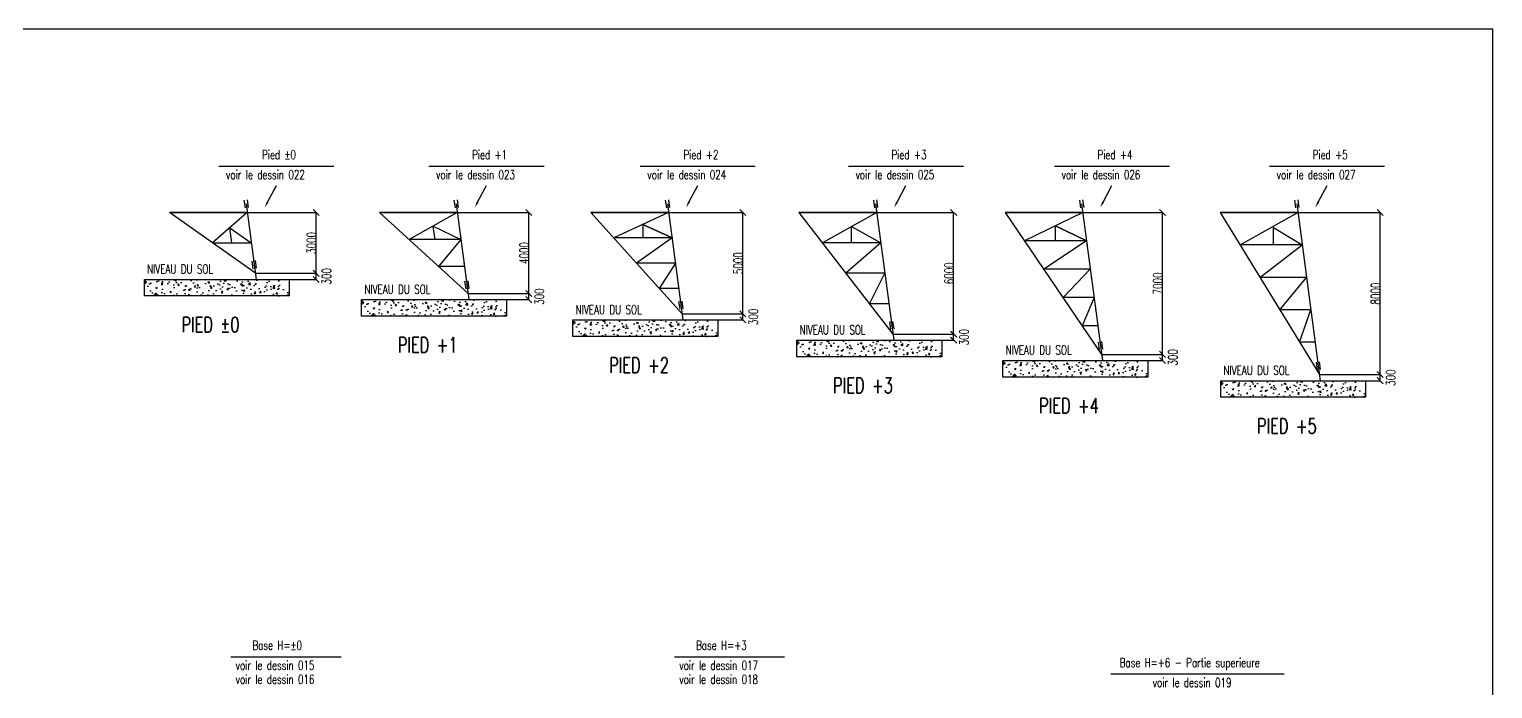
# Model space of a CAD drawing. Header units: millimetres. Extents: x 3750 to 125400, y 750 to 86850.
# Drawn here: x 53188 to 125400, y 54298 to 86850 of the extents above; entities that cross this region are included whole.
import ezdxf

# ---------------------------------------------------------------- set-up
doc = ezdxf.new("R2010")
doc.units = ezdxf.units.MM
doc.header["$LTSCALE"] = 1500
doc.layers.add('LM', color=7, linetype='Continuous')
doc.layers.add('LS', color=7, linetype='Continuous')
doc.styles.add('RD', font='ROMAND8.SHX', dxfattribs={"width": 0.7})
doc.styles.add('RS', font='ROMANS8.shx', dxfattribs={"width": 0.7})
doc.dimstyles.new('TRATTO', dxfattribs={"dimscale": 0, "dimtxt": 450, "dimasz": 300, "dimexe": 0, "dimexo": 0.06, "dimgap": 5, "dimtad": 1, "dimzin": 0, "dimdsep": 46, "dimtxsty": 'RS', "dimblk1": 'OBLIQUE', "dimblk2": 'OBLIQUE', "dimsah": 1, "dimcen": 0.09, "dimclrd": 2, "dimclre": 2, "dimclrt": 7, "dimadec": 0, "dimazin": 0, "dimtfac": 1, "dimtix": 1, "dimtmove": 2, "dimatfit": 3, "dimfxl": 1, "dimtolj": 1, "dimtzin": 0, "dimarcsym": 0})

# ---------------------------------------------------------------- blocks, each defined once
blk = doc.blocks.new('_OBLIQUE')
at = {"color": 0, "linetype": 'ByBlock'}
blk.add_line((-0.5, -0.5), (0.5, 0.5), dxfattribs=at)
blk = doc.blocks.new('*D17')
at = {"layer": 'DEFPOINTS', "color": 0, "transparency": 16777216}
for p in [(64343, 74804), (65017, 74504), (67340, 74804)]:
    blk.add_point(p, dxfattribs=at)
at = {"layer": 'LM', "color": 2, "lineweight": -2, "transparency": 16777216}
for p, q in [((64343, 74804), (67340, 74804)), ((65017, 74504), (67340, 74504)), ((67340, 74504), (67340, 74804))]:
    blk.add_line(p, q, dxfattribs=at)
at = {"layer": 'LM', "color": 2, "lineweight": -2, "transparency": 16777216, "xscale": 300, "yscale": 300, "zscale": 300}
for p, rotation in [((67340, 74804), 90), ((67340, 74504), 270)]:
    blk.add_blockref('_OBLIQUE', p, dxfattribs=dict(at, rotation=rotation))
at = {"layer": 'LM', "color": 7, "transparency": 16777216, "insert": (67855, 74654), "char_height": 450, "attachment_point": 5, "rotation": 90, "style": 'RS'}
blk.add_mtext('\\A1;300', dxfattribs=at)
blk = doc.blocks.new('*D16')
at = {"color": 2, "lineweight": -2, "transparency": 16777216}
for p, q in [((63944, 77804), (67340, 77804)), ((67340, 74804), (67340, 77804)), ((64343, 74804), (67340, 74804))]:
    blk.add_line(p, q, dxfattribs=at)
at = {"layer": 'DEFPOINTS', "color": 0, "transparency": 16777216}
for p in [(63944, 77804), (67340, 77804), (64343, 74804)]:
    blk.add_point(p, dxfattribs=at)
at = {"color": 2, "lineweight": -2, "transparency": 16777216, "xscale": 300, "yscale": 300, "zscale": 300}
for p, rotation in [((67340, 77804), 90), ((67340, 74804), 270)]:
    blk.add_blockref('_OBLIQUE', p, dxfattribs=dict(at, rotation=rotation))
at = {"color": 7, "transparency": 16777216, "insert": (67110, 76304), "char_height": 450, "attachment_point": 5, "rotation": 90, "style": 'RS'}
blk.add_mtext('\\A1;3000', dxfattribs=at)
blk = doc.blocks.new('*D18')
at = {"layer": 'DEFPOINTS', "color": 0, "transparency": 16777216}
for p in [(74841, 73804), (77838, 73804), (75515, 73504)]:
    blk.add_point(p, dxfattribs=at)
at = {"layer": 'LM', "color": 2, "lineweight": -2, "transparency": 16777216}
for p, q in [((74841, 73804), (77838, 73804)), ((77838, 73504), (77838, 73804)), ((75515, 73504), (77838, 73504))]:
    blk.add_line(p, q, dxfattribs=at)
at = {"layer": 'LM', "color": 2, "lineweight": -2, "transparency": 16777216, "xscale": 300, "yscale": 300, "zscale": 300}
for p, rotation in [((77838, 73804), 90), ((77838, 73504), 270)]:
    blk.add_blockref('_OBLIQUE', p, dxfattribs=dict(at, rotation=rotation))
at = {"layer": 'LM', "color": 7, "transparency": 16777216, "insert": (78353, 73654), "char_height": 450, "attachment_point": 5, "rotation": 90, "style": 'RS'}
blk.add_mtext('\\A1;300', dxfattribs=at)
blk = doc.blocks.new('*D19')
at = {"color": 2, "lineweight": -2, "transparency": 16777216}
for p, q in [((74309, 77804), (77838, 77804)), ((77838, 73804), (77838, 77804)), ((74841, 73804), (77838, 73804))]:
    blk.add_line(p, q, dxfattribs=at)
at = {"layer": 'DEFPOINTS', "color": 0, "transparency": 16777216}
for p in [(74309, 77804), (77838, 77804), (74841, 73804)]:
    blk.add_point(p, dxfattribs=at)
at = {"color": 2, "lineweight": -2, "transparency": 16777216, "xscale": 300, "yscale": 300, "zscale": 300}
for p, rotation in [((77838, 77804), 90), ((77838, 73804), 270)]:
    blk.add_blockref('_OBLIQUE', p, dxfattribs=dict(at, rotation=rotation))
at = {"color": 7, "transparency": 16777216, "insert": (77608, 75804), "char_height": 450, "attachment_point": 5, "rotation": 90, "style": 'RS'}
blk.add_mtext('\\A1;4000', dxfattribs=at)
blk = doc.blocks.new('*D20')
at = {"layer": 'DEFPOINTS', "color": 0, "transparency": 16777216}
for p in [(85402, 72804), (86075, 72504), (88399, 72804)]:
    blk.add_point(p, dxfattribs=at)
at = {"layer": 'LM', "color": 2, "lineweight": -2, "transparency": 16777216}
for p, q in [((85402, 72804), (88399, 72804)), ((86075, 72504), (88399, 72504)), ((88399, 72504), (88399, 72804))]:
    blk.add_line(p, q, dxfattribs=at)
at = {"layer": 'LM', "color": 2, "lineweight": -2, "transparency": 16777216, "xscale": 300, "yscale": 300, "zscale": 300}
for p, rotation in [((88399, 72804), 90), ((88399, 72504), 270)]:
    blk.add_blockref('_OBLIQUE', p, dxfattribs=dict(at, rotation=rotation))
at = {"layer": 'LM', "color": 7, "transparency": 16777216, "insert": (88913, 72654), "char_height": 450, "attachment_point": 5, "rotation": 90, "style": 'RS'}
blk.add_mtext('\\A1;300', dxfattribs=at)
blk = doc.blocks.new('*D21')
at = {"color": 2, "lineweight": -2, "transparency": 16777216}
for p, q in [((84736, 77804), (88399, 77804)), ((88399, 72804), (88399, 77804)), ((85402, 72804), (88399, 72804))]:
    blk.add_line(p, q, dxfattribs=at)
at = {"layer": 'DEFPOINTS', "color": 0, "transparency": 16777216}
for p in [(84736, 77804), (88399, 77804), (85402, 72804)]:
    blk.add_point(p, dxfattribs=at)
at = {"color": 2, "lineweight": -2, "transparency": 16777216, "xscale": 300, "yscale": 300, "zscale": 300}
for p, rotation in [((88399, 77804), 90), ((88399, 72804), 270)]:
    blk.add_blockref('_OBLIQUE', p, dxfattribs=dict(at, rotation=rotation))
at = {"color": 7, "transparency": 16777216, "insert": (88169, 75304), "char_height": 450, "attachment_point": 5, "rotation": 90, "style": 'RS'}
blk.add_mtext('\\A1;5000', dxfattribs=at)
blk = doc.blocks.new('*D22')
at = {"layer": 'DEFPOINTS', "color": 0, "transparency": 16777216}
for p in [(95802, 71804), (96475, 71504), (98799, 71804)]:
    blk.add_point(p, dxfattribs=at)
at = {"layer": 'LM', "color": 2, "lineweight": -2, "transparency": 16777216}
for p, q in [((95802, 71804), (98799, 71804)), ((96475, 71504), (98799, 71504)), ((98799, 71504), (98799, 71804))]:
    blk.add_line(p, q, dxfattribs=at)
at = {"layer": 'LM', "color": 2, "lineweight": -2, "transparency": 16777216, "xscale": 300, "yscale": 300, "zscale": 300}
for p, rotation in [((98799, 71804), 90), ((98799, 71504), 270)]:
    blk.add_blockref('_OBLIQUE', p, dxfattribs=dict(at, rotation=rotation))
at = {"layer": 'LM', "color": 7, "transparency": 16777216, "insert": (99313, 71654), "char_height": 450, "attachment_point": 5, "rotation": 90, "style": 'RS'}
blk.add_mtext('\\A1;300', dxfattribs=at)
blk = doc.blocks.new('*D23')
at = {"color": 2, "lineweight": -2, "transparency": 16777216}
for p, q in [((95003, 77804), (98799, 77804)), ((98799, 71804), (98799, 77804)), ((95802, 71804), (98799, 71804))]:
    blk.add_line(p, q, dxfattribs=at)
at = {"layer": 'DEFPOINTS', "color": 0, "transparency": 16777216}
for p in [(95003, 77804), (98799, 77804), (95802, 71804)]:
    blk.add_point(p, dxfattribs=at)
at = {"color": 2, "lineweight": -2, "transparency": 16777216, "xscale": 300, "yscale": 300, "zscale": 300}
for p, rotation in [((98799, 77804), 90), ((98799, 71804), 270)]:
    blk.add_blockref('_OBLIQUE', p, dxfattribs=dict(at, rotation=rotation))
at = {"color": 7, "transparency": 16777216, "insert": (98569, 74804), "char_height": 450, "attachment_point": 5, "rotation": 90, "style": 'RS'}
blk.add_mtext('\\A1;6000', dxfattribs=at)
blk = doc.blocks.new('*D24')
at = {"layer": 'DEFPOINTS', "color": 0, "transparency": 16777216}
for p in [(106103, 70804), (109100, 70804), (106776, 70504)]:
    blk.add_point(p, dxfattribs=at)
at = {"layer": 'LM', "color": 2, "lineweight": -2, "transparency": 16777216}
for p, q in [((106103, 70804), (109100, 70804)), ((109100, 70504), (109100, 70804)), ((106776, 70504), (109100, 70504))]:
    blk.add_line(p, q, dxfattribs=at)
at = {"layer": 'LM', "color": 2, "lineweight": -2, "transparency": 16777216, "xscale": 300, "yscale": 300, "zscale": 300}
for p, rotation in [((109100, 70804), 90), ((109100, 70504), 270)]:
    blk.add_blockref('_OBLIQUE', p, dxfattribs=dict(at, rotation=rotation))
at = {"layer": 'LM', "color": 7, "transparency": 16777216, "insert": (109614, 70654), "char_height": 450, "attachment_point": 5, "rotation": 90, "style": 'RS'}
blk.add_mtext('\\A1;300', dxfattribs=at)
blk = doc.blocks.new('*D25')
at = {"color": 2, "lineweight": -2, "transparency": 16777216}
for p, q in [((105171, 77804), (109100, 77804)), ((109100, 70804), (109100, 77804)), ((106103, 70804), (109100, 70804))]:
    blk.add_line(p, q, dxfattribs=at)
at = {"layer": 'DEFPOINTS', "color": 0, "transparency": 16777216}
for p in [(105171, 77804), (109100, 77804), (106103, 70804)]:
    blk.add_point(p, dxfattribs=at)
at = {"color": 2, "lineweight": -2, "transparency": 16777216, "xscale": 300, "yscale": 300, "zscale": 300}
for p, rotation in [((109100, 77804), 90), ((109100, 70804), 270)]:
    blk.add_blockref('_OBLIQUE', p, dxfattribs=dict(at, rotation=rotation))
at = {"color": 7, "transparency": 16777216, "insert": (108870, 74304), "char_height": 450, "attachment_point": 5, "rotation": 90, "style": 'RS'}
blk.add_mtext('\\A1;7000', dxfattribs=at)
blk = doc.blocks.new('*D26')
at = {"layer": 'DEFPOINTS', "color": 0, "transparency": 16777216}
for p in [(116851, 69804), (117525, 69504), (119848, 69804)]:
    blk.add_point(p, dxfattribs=at)
at = {"layer": 'LM', "color": 2, "lineweight": -2, "transparency": 16777216}
for p, q in [((116851, 69804), (119848, 69804)), ((117525, 69504), (119848, 69504)), ((119848, 69504), (119848, 69804))]:
    blk.add_line(p, q, dxfattribs=at)
at = {"layer": 'LM', "color": 2, "lineweight": -2, "transparency": 16777216, "xscale": 300, "yscale": 300, "zscale": 300}
for p, rotation in [((119848, 69804), 90), ((119848, 69504), 270)]:
    blk.add_blockref('_OBLIQUE', p, dxfattribs=dict(at, rotation=rotation))
at = {"layer": 'LM', "color": 7, "transparency": 16777216, "insert": (120363, 69654), "char_height": 450, "attachment_point": 5, "rotation": 90, "style": 'RS'}
blk.add_mtext('\\A1;300', dxfattribs=at)
blk = doc.blocks.new('*D27')
at = {"color": 2, "lineweight": -2, "transparency": 16777216}
for p, q in [((115786, 77804), (119848, 77804)), ((119848, 69804), (119848, 77804)), ((116851, 69804), (119848, 69804))]:
    blk.add_line(p, q, dxfattribs=at)
at = {"layer": 'DEFPOINTS', "color": 0, "transparency": 16777216}
for p in [(115786, 77804), (119848, 77804), (116851, 69804)]:
    blk.add_point(p, dxfattribs=at)
at = {"color": 2, "lineweight": -2, "transparency": 16777216, "xscale": 300, "yscale": 300, "zscale": 300}
for p, rotation in [((119848, 77804), 90), ((119848, 69804), 270)]:
    blk.add_blockref('_OBLIQUE', p, dxfattribs=dict(at, rotation=rotation))
at = {"color": 7, "transparency": 16777216, "insert": (119618, 73804), "char_height": 450, "attachment_point": 5, "rotation": 90, "style": 'RS'}
blk.add_mtext('\\A1;8000', dxfattribs=at)

msp = doc.modelspace()

# ---------------------------------------------------------------- hatches: boundary and pattern name
at = {"layer": 'LS'}
h = msp.add_hatch(dxfattribs=at)
h.set_pattern_fill('AR-CONC', color=3, scale=112.501668, style=0)
h.set_pattern_definition([(50, (-300343.14, 3377.7), (806.9297, -70.5972), [84.3763, -928.1388]), (355, (-300343.1, 3377.7), (-156.0976, 846.2287), [67.501, -742.511]), (100.4514, (-300275.9, 3371.8), (650.8327, 775.631), [71.7088, -788.7966]), (46.1842, (-300343.1, 3602.7), (1200.664, -186.2117), [126.5644, -1392.208]), (96.6356, (-300243.1, 3587.2), (1051.511, 1095.899), [107.563, -1183.1947]), (351.1842, (-300343.1, 3602.7), (1051.5103, 1095.8997), [101.2515, -1113.7665]), (21, (-300230.64, 3546.45), (671.5304, -452.953), [84.3763, -928.1388]), (326, (-300230.6, 3546.45), (273.7338, 815.8059), [67.501, -742.511]), (71.4514, (-300174.7, 3508.7), (945.2645, 362.8522), [71.7088, -788.7966]), (37.5, (-300343.14, 3377.7), (13.68004, 374.51114), [0, -733.5109, 0, -753.7612, 0, -745.32355]), (7.5, (-300343.14, 3377.7), (295.9576, 443.71976), [0, -429.75637, 0, -716.63563, 0, -284.0667]), (327.5, (-300594.02, 3377.7), (600.55915, -25.3746), [0, -281.2542, 0, -877.513, 0, -1164.39227]), (317.5, (-300706.5, 3377.7), (656.0942, 112.6198), [0, -365.6304, 0, -582.75864, 0, -826.8873])])
h.paths.add_polyline_path([(66016.669, 74504.218), (58866.281, 74504.218), (58866.281, 73684.187), (66016.669, 73684.187)])
h = msp.add_hatch(dxfattribs=at)
h.set_pattern_fill('AR-CONC', color=3, scale=112.501668, style=0)
h.set_pattern_definition([(50, (-289620.5, 2377.7), (806.9297, -70.5972), [84.3763, -928.1388]), (355, (-289620.5, 2377.7), (-156.0976, 846.2287), [67.501, -742.511]), (100.4514, (-289553.24, 2371.8), (650.8327, 775.631), [71.7088, -788.7966]), (46.1842, (-289620.5, 2602.7), (1200.664, -186.2117), [126.5644, -1392.208]), (96.6356, (-289520.4, 2587.2), (1051.511, 1095.899), [107.563, -1183.1947]), (351.1842, (-289620.5, 2602.7), (1051.5103, 1095.8997), [101.2515, -1113.7665]), (21, (-289508, 2546.45), (671.5304, -452.953), [84.3763, -928.1388]), (326, (-289508, 2546.45), (273.7338, 815.8059), [67.501, -742.511]), (71.4514, (-289452, 2508.7), (945.2645, 362.8522), [71.7088, -788.7966]), (37.5, (-289620.5, 2377.7), (13.68004, 374.51114), [0, -733.5109, 0, -753.7612, 0, -745.32355]), (7.5, (-289620.5, 2377.7), (295.9576, 443.71976), [0, -429.75637, 0, -716.63563, 0, -284.0667]), (327.5, (-289871.37, 2377.7), (600.55915, -25.3746), [0, -281.2542, 0, -877.513, 0, -1164.39227]), (317.5, (-289983.87, 2377.7), (656.0942, 112.6198), [0, -365.6304, 0, -582.75864, 0, -826.8873])])
h.paths.add_polyline_path([(76739.323, 73504.218), (69588.934, 73504.218), (69588.934, 72684.187), (76739.323, 72684.187)])
h = msp.add_hatch(dxfattribs=at)
h.set_pattern_fill('AR-CONC', color=3, scale=112.501668, style=0)
h.set_pattern_definition([(50, (-279193.3, 1377.7), (806.9297, -70.5972), [84.3763, -928.1388]), (355, (-279193.3, 1377.7), (-156.0976, 846.2287), [67.501, -742.511]), (100.4514, (-279126.1, 1371.8), (650.8327, 775.631), [71.7088, -788.7966]), (46.1842, (-279193.3, 1602.7), (1200.664, -186.2117), [126.5644, -1392.208]), (96.6356, (-279093.3, 1587.2), (1051.511, 1095.899), [107.563, -1183.1947]), (351.1842, (-279193.3, 1602.7), (1051.5103, 1095.8997), [101.2515, -1113.7665]), (21, (-279080.8, 1546.45), (671.5304, -452.953), [84.3763, -928.1388]), (326, (-279080.8, 1546.45), (273.7338, 815.8059), [67.501, -742.511]), (71.4514, (-279024.84, 1508.7), (945.2645, 362.8522), [71.7088, -788.7966]), (37.5, (-279193.3, 1377.7), (13.68004, 374.51114), [0, -733.5109, 0, -753.7612, 0, -745.32355]), (7.5, (-279193.3, 1377.7), (295.9576, 443.71976), [0, -429.75637, 0, -716.63563, 0, -284.0667]), (327.5, (-279444.2, 1377.7), (600.55915, -25.3746), [0, -281.2542, 0, -877.513, 0, -1164.39227]), (317.5, (-279556.7, 1377.7), (656.0942, 112.6198), [0, -365.6304, 0, -582.75864, 0, -826.8873])])
h.paths.add_polyline_path([(87166.503, 72504.218), (80016.115, 72504.218), (80016.115, 71684.187), (87166.503, 71684.187)])
h = msp.add_hatch(dxfattribs=at)
h.set_pattern_fill('AR-CONC', color=3, scale=112.501668, style=0)
h.set_pattern_definition([(50, (-268146.35, 377.7), (806.9297, -70.5972), [84.3763, -928.1388]), (355, (-268146.35, 377.7), (-156.0976, 846.2287), [67.501, -742.511]), (100.4514, (-268079.1, 371.8), (650.8327, 775.631), [71.7088, -788.7966]), (46.1842, (-268146.4, 602.7), (1200.664, -186.2117), [126.5644, -1392.208]), (96.6356, (-268046.3, 587.2), (1051.511, 1095.899), [107.563, -1183.1947]), (351.1842, (-268146.4, 602.7), (1051.5103, 1095.8997), [101.2515, -1113.7665]), (21, (-268033.85, 546.45), (671.5304, -452.953), [84.3763, -928.1388]), (326, (-268033.85, 546.45), (273.7338, 815.8059), [67.501, -742.511]), (71.4514, (-267977.9, 508.7), (945.2645, 362.8522), [71.7088, -788.7966]), (37.5, (-268146.35, 377.7), (13.68004, 374.51114), [0, -733.5109, 0, -753.7612, 0, -745.32355]), (7.5, (-268146.35, 377.7), (295.9576, 443.71976), [0, -429.75637, 0, -716.63563, 0, -284.0667]), (327.5, (-268397.23, 377.7), (600.55915, -25.3746), [0, -281.2542, 0, -877.513, 0, -1164.39227]), (317.5, (-268509.73, 377.7), (656.0942, 112.6198), [0, -365.6304, 0, -582.75864, 0, -826.8873])])
h.paths.add_polyline_path([(98213.457, 71504.218), (91063.068, 71504.218), (91063.068, 70684.187), (98213.457, 70684.187)])
h = msp.add_hatch(dxfattribs=at)
h.set_pattern_fill('AR-CONC', color=3, scale=112.501668, style=0)
h.set_pattern_definition([(50, (-257978.4, -622.3), (806.9297, -70.5972), [84.3763, -928.1388]), (355, (-257978.4, -622.3), (-156.0976, 846.2287), [67.501, -742.511]), (100.4514, (-257911.2, -628.2), (650.8327, 775.631), [71.7088, -788.7966]), (46.1842, (-257978.4, -397.3), (1200.664, -186.2117), [126.5644, -1392.208]), (96.6356, (-257878.4, -412.8), (1051.511, 1095.899), [107.563, -1183.1947]), (351.1842, (-257978.4, -397.3), (1051.5103, 1095.8997), [101.2515, -1113.7665]), (21, (-257865.9, -453.55), (671.5304, -452.953), [84.3763, -928.1388]), (326, (-257865.9, -453.55), (273.7338, 815.8059), [67.501, -742.511]), (71.4514, (-257809.96, -491.3), (945.2645, 362.8522), [71.7088, -788.7966]), (37.5, (-257978.42, -622.3), (13.68004, 374.51114), [0, -733.5109, 0, -753.7612, 0, -745.32355]), (7.5, (-257978.42, -622.3), (295.9576, 443.71976), [0, -429.75637, 0, -716.63563, 0, -284.0667]), (327.5, (-258229.3, -622.3), (600.55915, -25.3746), [0, -281.2542, 0, -877.513, 0, -1164.39227]), (317.5, (-258341.8, -622.3), (656.0942, 112.6198), [0, -365.6304, 0, -582.75864, 0, -826.8873])])
h.paths.add_polyline_path([(108381.387, 70504.218), (101230.998, 70504.218), (101230.998, 69684.187), (108381.387, 69684.187)])
h = msp.add_hatch(dxfattribs=at)
h.set_pattern_fill('AR-CONC', color=3, scale=112.501668, style=0)
h.set_pattern_definition([(50, (-247230, -1622.3), (806.9297, -70.5972), [84.3763, -928.1388]), (355, (-247230, -1622.3), (-156.0976, 846.2287), [67.501, -742.511]), (100.4514, (-247162.74, -1628.2), (650.8327, 775.631), [71.7088, -788.7966]), (46.1842, (-247230, -1397.3), (1200.664, -186.2117), [126.5644, -1392.208]), (96.6356, (-247129.9, -1412.8), (1051.511, 1095.899), [107.563, -1183.1947]), (351.1842, (-247230, -1397.3), (1051.5103, 1095.8997), [101.2515, -1113.7665]), (21, (-247117.5, -1453.55), (671.5304, -452.953), [84.3763, -928.1388]), (326, (-247117.5, -1453.55), (273.7338, 815.8059), [67.501, -742.511]), (71.4514, (-247061.5, -1491.3), (945.2645, 362.8522), [71.7088, -788.7966]), (37.5, (-247229.99, -1622.3), (13.68004, 374.51114), [0, -733.5109, 0, -753.7612, 0, -745.32355]), (7.5, (-247230, -1622.3), (295.9576, 443.71976), [0, -429.75637, 0, -716.63563, 0, -284.0667]), (327.5, (-247480.86, -1622.3), (600.55915, -25.3746), [0, -281.2542, 0, -877.513, 0, -1164.39227]), (317.5, (-247593.37, -1622.3), (656.0942, 112.6198), [0, -365.6304, 0, -582.75864, 0, -826.8873])])
h.paths.add_polyline_path([(119129.824, 69504.218), (111979.436, 69504.218), (111979.436, 68684.187), (119129.824, 68684.187)])

# ---------------------------------------------------------------- linework, layer by layer
at = {"color": 6, "ltscale": 0.01}
for p, q in [((63778.13, 78406.218), (63832.634, 78028.62)), ((63885.713, 78240.278), (64383.22, 74504.218)), ((63936.489, 78429.077), (63990.993, 78051.479)), ((74143.002, 78406.218), (74197.506, 78028.62)), ((74250.586, 78240.278), (74881.255, 73504.218)), ((74301.361, 78429.077), (74355.865, 78051.479)), ((84570.183, 78406.218), (84624.687, 78028.62)), ((84677.766, 78240.278), (85441.599, 72504.218)), ((84728.542, 78429.077), (84783.046, 78051.479)), ((94837.03, 78406.218), (94891.535, 78028.62)), ((94944.614, 78240.278), (95841.61, 71504.218)), ((94995.389, 78429.077), (95049.893, 78051.479)), ((105004.96, 78406.218), (105059.465, 78028.62)), ((105112.544, 78240.278), (106142.704, 70504.218)), ((105163.319, 78429.077), (105217.823, 78051.479)), ((115620.235, 78406.218), (115674.739, 78028.62)), ((115727.818, 78240.278), (116891.141, 69504.218)), ((115778.594, 78429.077), (115833.098, 78051.479)), ((64343.271, 74804.218), (60108.959, 77804.218)), ((60108.959, 77804.218), (63943.781, 77804.218)), ((63943.781, 77804.218), (60108.959, 77804.218)), ((60108.959, 77804.218), (63943.781, 77804.218)), ((63943.781, 77804.218), (62226.115, 76304.218)), ((70473.831, 77804.218), (74841.306, 73804.218)), ((70473.831, 77804.218), (74308.653, 77804.218)), ((74308.653, 77804.218), (70473.831, 77804.218)), ((70473.831, 77804.218), (74308.653, 77804.218)), ((74308.653, 77804.218), (71929.656, 76470.884)), ((80901.012, 77804.218), (85401.65, 72804.218)), ((80901.012, 77804.218), (84735.834, 77804.218)), ((84735.834, 77804.218), (80901.012, 77804.218)), ((80901.012, 77804.218), (84735.834, 77804.218)), ((84735.834, 77804.218), (82026.172, 76554.218)), ((91167.86, 77804.218), (95002.681, 77804.218)), ((95002.681, 77804.218), (91167.86, 77804.218)), ((91167.86, 77804.218), (95002.681, 77804.218)), ((91167.86, 77804.218), (95801.661, 71804.218)), ((95002.681, 77804.218), (92326.31, 76304.218)), ((101335.79, 77804.218), (105170.611, 77804.218)), ((105170.611, 77804.218), (101335.79, 77804.218)), ((101335.79, 77804.218), (106102.755, 70804.218)), ((101335.79, 77804.218), (105170.611, 77804.218)), ((105170.611, 77804.218), (102289.183, 76404.218)), ((111951.064, 77804.218), (116851.192, 69804.218)), ((111951.064, 77804.218), (115785.886, 77804.218)), ((115785.886, 77804.218), (111951.064, 77804.218)), ((112931.09, 76204.218), (115785.886, 77804.218)), ((63184.82, 76304.218), (63084.948, 77054.218)), ((63084.948, 77054.218), (64143.526, 76304.218)), ((73207.93, 76470.884), (73119.155, 77137.551)), ((73119.155, 77137.551), (74486.204, 76470.884)), ((84902.288, 76554.218), (82026.172, 76554.218)), ((84902.288, 76554.218), (83151.331, 75304.218)), ((84902.288, 76554.218), (83464.23, 77217.611)), ((83464.23, 77217.611), (83464.23, 76554.218)), ((83464.23, 77217.611), (84902.288, 76554.218)), ((93764.368, 76304.218), (93764.368, 77110.192)), ((93764.368, 77110.192), (95202.426, 76304.218)), ((103823.111, 76404.218), (103823.111, 77149.508)), ((105357.04, 76404.218), (103823.111, 77149.508)), ((103823.111, 77149.508), (105357.04, 76404.218)), ((114588.211, 76204.218), (114588.211, 77069.564)), ((114588.211, 77069.564), (115998.947, 76204.218)), ((62226.115, 76304.218), (64143.526, 76304.218)), ((74486.204, 76470.884), (71929.656, 76470.884)), ((74486.204, 76470.884), (73385.481, 75137.551)), ((95202.426, 76304.218), (92326.31, 76304.218)), ((95202.426, 76304.218), (93484.76, 74804.218)), ((105357.04, 76404.218), (102289.183, 76404.218)), ((105357.04, 76404.218), (103242.576, 75004.218)), ((115998.947, 76204.218), (112931.09, 76204.218)), ((113911.115, 74604.218), (115998.947, 76204.218)), ((64172.25, 75409.643), (64226.754, 75032.045)), ((64330.608, 75432.501), (64385.113, 75054.903)), ((74663.755, 75137.551), (73385.481, 75137.551)), ((85068.742, 75304.218), (83151.331, 75304.218)), ((85068.742, 75304.218), (84276.491, 74054.218)), ((74670.285, 74409.643), (74724.79, 74032.045)), ((74828.644, 74432.501), (74883.148, 74054.903)), ((95402.171, 74804.218), (93484.76, 74804.218)), ((94643.211, 73304.218), (95402.171, 74804.218)), ((105543.468, 75004.218), (103242.576, 75004.218)), ((105543.468, 75004.218), (104195.969, 73604.218)), ((116212.008, 74604.218), (113911.115, 74604.218)), ((114891.141, 73004.218), (116212.008, 74604.218)), ((85235.196, 74054.218), (84276.491, 74054.218)), ((85230.629, 73409.643), (85285.134, 73032.045)), ((85388.988, 73432.501), (85443.493, 73054.903)), ((95601.916, 73304.218), (94643.211, 73304.218)), ((105729.897, 73604.218), (104195.969, 73604.218)), ((105729.897, 73604.218), (105149.362, 72204.218)), ((116425.07, 73004.218), (114891.141, 73004.218)), ((115871.167, 71404.218), (116425.07, 73004.218)), ((95630.64, 72409.643), (95685.145, 72032.045)), ((95788.999, 72432.501), (95843.503, 72054.903)), ((105916.326, 72204.218), (105149.362, 72204.218)), ((105931.733, 71409.643), (105986.238, 71032.045)), ((106090.092, 71432.501), (106144.597, 71054.903)), ((116638.131, 71404.218), (115871.167, 71404.218)), ((116680.171, 70409.643), (116734.676, 70032.045)), ((116838.53, 70432.501), (116893.035, 70054.903))]:
    msp.add_line(p, q, dxfattribs=at)
for p in [(74475.107, 76554.218), (84902.288, 76554.218), (105383.672, 76204.218), (115998.947, 76204.218), (64263.373, 75404.218), (64290.005, 75204.218), (74641.561, 75304.218), (85068.742, 75304.218), (64309.98, 75054.218), (74761.408, 74404.218), (105543.468, 75004.218), (105596.734, 74604.218), (116212.008, 74604.218), (74788.041, 74204.218), (74808.015, 74054.218), (85235.196, 74054.218), (85321.752, 73404.218), (85348.385, 73204.218), (105729.897, 73604.218), (105809.795, 73004.218), (116425.07, 73004.218), (95721.763, 72404.218), (95748.396, 72204.218), (105916.326, 72204.218), (106022.857, 71404.218), (116638.131, 71404.218)]:
    msp.add_point(p, dxfattribs=at)
at = {"layer": 'LS', "color": 6}
for p, q in [((62545.444, 80094.084), (68221.353, 80094.084)), ((72910.316, 80094.084), (78586.225, 80094.084)), ((83337.497, 80094.084), (89013.406, 80094.084)), ((93604.345, 80094.084), (99280.253, 80094.084)), ((103772.275, 80094.084), (109448.183, 80094.084)), ((114387.549, 80094.084), (120063.458, 80094.084)), ((63138.683, 55880.432), (68571.597, 55880.432)), ((85028.495, 55880.432), (90461.408, 55880.432)), ((106559.057, 55026.383), (115107.022, 55026.383))]:
    msp.add_line(p, q, dxfattribs=at)
at = {"layer": 'LS', "color": 8}
msp.add_lwpolyline([(3750, 86850), (3750, 750), (99150, 750), (99150, 12750), (125400, 12750), (125400, 86850), (3750, 86850)], close=True, dxfattribs=at)
at = {"layer": 'LS', "color": 6}
for points in [[(64946.977, 78317.565), (65383.399, 79129.992)], [(75311.849, 78317.565), (75748.271, 79129.992)], [(85739.03, 78317.565), (86175.452, 79129.992)], [(96005.877, 78317.565), (96442.299, 79129.992)], [(106173.807, 78317.565), (106610.229, 79129.992)], [(116789.082, 78317.565), (117225.504, 79129.992)]]:
    msp.add_lwpolyline(points, dxfattribs=at)
at = {"layer": 'LS', "color": 3}
for points in [[(58866.281, 74504.218), (66016.669, 74504.218), (66016.669, 73684.187), (58866.281, 73684.187)], [(69588.934, 73504.218), (76739.323, 73504.218), (76739.323, 72684.187), (69588.934, 72684.187)], [(80016.115, 72504.218), (87166.503, 72504.218), (87166.503, 71684.187), (80016.115, 71684.187)], [(91063.068, 71504.218), (98213.457, 71504.218), (98213.457, 70684.187), (91063.068, 70684.187)], [(101230.998, 70504.218), (108381.387, 70504.218), (108381.387, 69684.187), (101230.998, 69684.187)], [(111979.436, 69504.218), (119129.824, 69504.218), (119129.824, 68684.187), (111979.436, 68684.187)]]:
    msp.add_lwpolyline(points, close=True, dxfattribs=at)
at = {"layer": 'LS', "color": 6}
for points in [[(64991.024, 78293.903), (64805.009, 78053.282), (64902.93, 78341.226)], [(75355.896, 78293.903), (75169.881, 78053.282), (75267.802, 78341.226)], [(85783.077, 78293.903), (85597.062, 78053.282), (85694.983, 78341.226)], [(96049.924, 78293.903), (95863.909, 78053.282), (95961.83, 78341.226)], [(106217.854, 78293.903), (106031.839, 78053.282), (106129.76, 78341.226)], [(116833.129, 78293.903), (116647.114, 78053.282), (116745.035, 78341.226)]]:
    msp.add_solid(points, dxfattribs=at)

# ---------------------------------------------------------------- texts
at = {"layer": 'LS', "style": 'RS', "width": 0.7}
for s, p in [('Pied %%P0', (64673.359, 80430.784)), ('Pied +1', (75038.231, 80430.784)), ('Pied +2', (85465.412, 80430.784)), ('Pied +3', (95732.259, 80430.784)), ('Pied +4', (105900.189, 80430.784)), ('Pied +5', (116515.464, 80430.784)), ('voir le dessin 022', (62898.158, 79447.003)), ('voir le dessin 023', (73263.03, 79447.003)), ('voir le dessin 024', (83690.211, 79447.003)), ('voir le dessin 025', (93957.058, 79447.003)), ('voir le dessin 026', (104124.988, 79447.003)), ('voir le dessin 027', (114740.262, 79447.003)), ('Base H=%%P0', (64201.418, 56217.132)), ('Base H=+3', (86091.229, 56217.132)), ('voir le dessin 015', (63369.899, 55233.351)), ('voir le dessin 017', (85259.711, 55233.351)), ('Base H=+6 - Partie superieure', (106992.739, 55363.084)), ('voir le dessin 016', (63369.899, 54533.351)), ('voir le dessin 018', (85259.711, 54533.351)), ('voir le dessin 019', (108621.212, 54379.302))]:
    msp.add_text(s, height=450, dxfattribs=at).set_placement(p)
at = {"layer": 'LS', "color": 7, "style": 'RS', "width": 0.7}
for p in [(59002.35, 74788.57), (69725.003, 73788.57), (80152.184, 72788.57), (91199.137, 71788.57), (101367.067, 70788.57), (112115.505, 69788.57)]:
    msp.add_text('NIVEAU DU SOL', height=450, dxfattribs=at).set_placement(p)
at = {"layer": 'LS', "color": 3, "char_height": 750, "attachment_point": 5, "style": 'RD'}
for s, insert in [('PIED %%P0', (62128.418, 72270.197)), ('PIED +1', (72851.071, 71270.197)), ('PIED +2', (83278.252, 70270.197)), ('PIED +3', (94325.205, 69270.197)), ('PIED +4', (104493.135, 68270.197)), ('PIED +5', (115241.573, 67270.197))]:
    msp.add_mtext(s, dxfattribs=dict(at, insert=insert))

# ---------------------------------------------------------------- dimensions: what is measured, and where the dimension line sits
for base, p1, p2, text, picture, middle in [((67340.364, 77804.218), (64343.271, 74804.218), (63943.781, 77804.218), '3000', '*D16', (67110.364, 76304.218)), ((77838.399, 77804.218), (74841.306, 73804.218), (74308.653, 77804.218), '4000', '*D19', (77608.399, 75804.218)), ((88398.744, 77804.218), (85401.65, 72804.218), (84735.834, 77804.218), '5000', '*D21', (88168.744, 75304.218)), ((98798.754, 77804.218), (95801.661, 71804.218), (95002.681, 77804.218), '6000', '*D23', (98568.754, 74804.218)), ((109099.848, 77804.218), (106102.755, 70804.218), (105170.611, 77804.218), '7000', '*D25', (108869.848, 74304.218)), ((119848.286, 77804.218), (116851.192, 69804.218), (115785.886, 77804.218), '8000', '*D27', (119618.286, 73804.218))]:
    dim = msp.add_linear_dim(base=base, p1=p1, p2=p2, angle=90, text=text, dimstyle='TRATTO', override={"dimscale": 1})
    dim.commit()
    dim.dimension.update_dxf_attribs({"geometry": picture, "text_midpoint": middle})
at = {"layer": 'LM'}
for base, p1, p2, picture, middle in [((67340.364, 74804.218), (65016.669, 74504.218), (64343.271, 74804.218), '*D17', (67854.901, 74654.218)), ((77838.399, 73804.218), (75514.705, 73504.218), (74841.306, 73804.218), '*D18', (78352.936, 73654.218)), ((88398.744, 72804.218), (86075.049, 72504.218), (85401.65, 72804.218), '*D20', (88913.28, 72654.218)), ((98798.754, 71804.218), (96475.06, 71504.218), (95801.661, 71804.218), '*D22', (99313.291, 71654.218)), ((109099.848, 70804.218), (106776.153, 70504.218), (106102.755, 70804.218), '*D24', (109614.384, 70654.218)), ((119848.286, 69804.218), (117524.591, 69504.218), (116851.192, 69804.218), '*D26', (120362.822, 69654.218))]:
    dim = msp.add_linear_dim(base=base, p1=p1, p2=p2, angle=90, dimstyle='TRATTO', override={"dimscale": 1, "dimdec": 0}, dxfattribs=at)
    dim.commit()
    dim.dimension.update_dxf_attribs({"geometry": picture, "text_midpoint": middle, "dimtype": 160})

doc.saveas('drawing.dxf')
